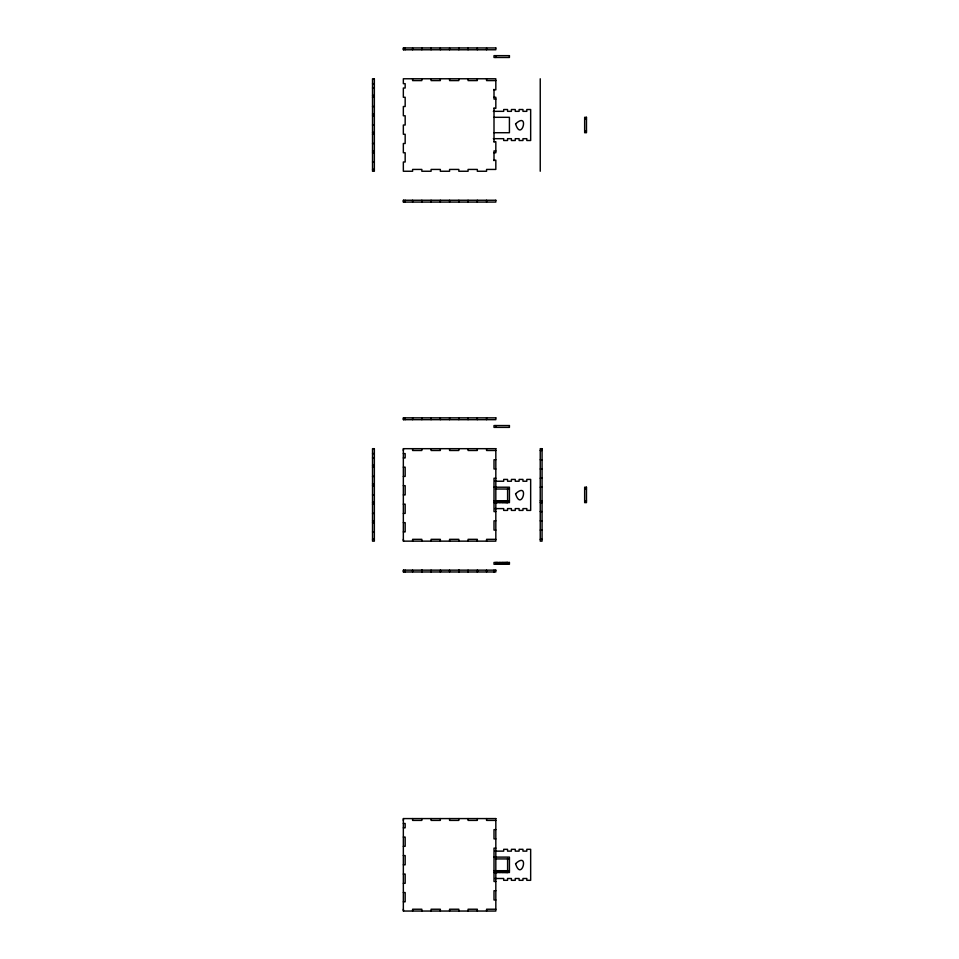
<?xml version="1.0" encoding="UTF-8"?>
<svg xmlns="http://www.w3.org/2000/svg" width="959" height="959" viewBox="0 0 959 959"><rect width="100%" height="100%" fill="white"/><g stroke="black" fill="none" stroke-linecap="round" stroke-linejoin="round"><path stroke-width="1.44" d="M495.827 80.592L486.573 80.592L486.573 78.77M372.524 83.673L374.346 83.673M372.524 88.024L374.346 88.024M494.005 89.846L495.827 89.846L495.827 78.77L403.343 78.77L403.343 83.673L405.166 83.673L405.166 88.024L403.343 88.024L403.343 97.267L405.166 97.267L405.166 106.521L403.343 106.521L403.343 115.763L405.166 115.763L405.166 125.018L403.343 125.018L403.343 134.26L405.166 134.26L405.166 143.502L403.343 143.502L403.343 152.757L405.166 152.757L405.166 161.999L403.343 161.999L403.343 171.253L412.598 171.253L412.598 169.431L421.84 169.431L421.84 171.253L431.094 171.253L431.094 169.431L440.337 169.431L440.337 171.253L449.579 171.253L449.579 169.431L458.834 169.431L458.834 171.253L468.076 171.253L468.076 169.431L477.33 169.431L477.33 171.253L486.573 171.253L486.573 169.431L495.827 169.431L495.827 160.177L494.005 160.177M372.524 95.444L374.346 95.444M372.524 97.267L374.346 97.267M494.005 97.267L495.827 97.267L495.827 108.343L494.005 108.343M495.827 99.089L494.005 99.089L494.005 89.343M372.524 106.521L374.346 106.521M493.322 111.34L503.691 111.34L503.691 109.518L507.551 109.518L507.551 111.34L511.399 111.34L511.399 109.518L515.259 109.518L515.259 111.34L519.107 111.34L519.107 109.518L522.955 109.518L522.955 111.34L526.815 111.34L526.815 109.518L530.663 109.518L530.663 140.505L526.815 140.505L526.815 138.683L522.955 138.683L522.955 140.505L519.107 140.505L519.107 138.683L515.259 138.683L515.259 140.505L511.399 140.505L511.399 138.683L507.551 138.683L507.551 140.505L503.691 140.505L503.691 138.683L493.322 138.683M372.524 113.941L374.346 113.941M372.524 115.763L374.346 115.763M494.005 117.31L509.421 117.31L509.421 132.714L494.005 132.714M584.654 119.132L586.476 119.132M372.524 125.018L374.346 125.018M584.654 130.904L586.476 130.904M372.524 132.438L374.346 132.438M372.524 134.26L374.346 134.26M494.005 141.692L495.827 141.692L495.827 152.757L494.005 152.757M372.524 143.502L374.346 143.502M372.524 150.935L374.346 150.935M495.827 150.935L494.005 150.935L494.005 160.68M372.524 152.757L374.346 152.757M372.524 161.999L374.346 161.999M372.524 169.431L374.346 169.431M403.343 450.49L403.511 448.68M495.827 450.49L486.573 450.49L486.573 448.68M540.241 450.49L542.063 450.49M372.524 453.583L374.346 453.583M403.343 453.583L405.166 453.583L405.166 457.923L403.343 457.923M372.524 457.923L374.346 457.923M495.827 459.745L494.005 459.745L494.005 468.987L495.827 468.987M540.241 459.745L542.063 459.745M372.524 465.355L374.346 465.355M372.524 467.165L374.346 467.165M403.343 467.165L405.166 467.165L405.166 476.419L403.343 476.419M540.241 468.987L542.063 468.987M372.524 476.419L374.346 476.419M495.827 478.241L494.005 478.241L494.005 511.591L495.827 511.591M540.241 478.241L542.063 478.241M494.808 481.238L503.691 481.238L503.691 479.416L507.551 479.416L507.551 481.238L511.399 481.238L511.399 479.416L515.259 479.416L515.259 481.238L519.107 481.238L519.107 479.416L522.955 479.416L522.955 481.238L526.815 481.238L526.815 479.416L530.663 479.416L530.663 510.404L526.815 510.404L526.815 508.594L522.955 508.594L522.955 510.404L519.107 510.404L519.107 508.594L515.259 508.594L515.259 510.404L511.399 510.404L511.399 508.594L507.551 508.594L507.551 510.404L503.691 510.404L503.691 508.594L494.808 508.594M372.524 483.839L374.346 483.839M372.524 485.662L374.346 485.662M403.343 485.662L405.166 485.662L405.166 494.916L403.343 494.916M494.005 487.208L509.421 487.208L509.421 502.624L494.005 502.624M540.241 487.208L542.063 487.208M495.359 489.03L509.421 489.03M584.654 489.03L586.476 489.03M372.524 494.916L374.346 494.916M494.005 500.802L509.421 500.802M540.241 500.802L542.063 500.802M584.654 500.802L586.476 500.802M372.524 502.336L374.346 502.336M540.241 502.624L542.063 502.624M372.524 504.158L374.346 504.158M403.343 504.158L405.166 504.158L405.166 513.413L403.343 513.413M540.241 511.591L542.063 511.591M372.524 513.413L374.346 513.413M372.524 520.833L374.346 520.833M495.827 520.833L494.005 520.833L494.005 530.087L495.827 530.087M540.241 520.833L542.063 520.833M372.524 522.655L374.346 522.655M403.343 522.655L405.166 522.655L405.166 531.897L403.343 531.897M540.241 530.087L542.063 530.087M372.524 531.897L374.346 531.897M372.524 539.33L374.346 539.33M403.343 539.33L403.511 541.152M495.827 539.33L486.573 539.33L486.573 541.152M540.241 539.33L542.063 539.33M403.343 820.401L403.511 818.578M495.827 820.401L486.573 820.401L486.573 818.578M403.343 823.481L405.166 823.481L405.166 827.821L403.343 827.821M495.827 829.643L494.005 829.643L494.005 838.885L495.827 838.885M403.343 837.075L405.166 837.075L405.166 846.317L403.343 846.317M495.827 848.14L494.005 848.14L494.005 881.489L495.827 881.489M494.808 851.136L503.691 851.136L503.691 849.314L507.551 849.314L507.551 851.136L511.399 851.136L511.399 849.314L515.259 849.314L515.259 851.136L519.107 851.136L519.107 849.314L522.955 849.314L522.955 851.136L526.815 851.136L526.815 849.314L530.663 849.314L530.663 880.314L526.815 880.314L526.815 878.492L522.955 878.492L522.955 880.314L519.107 880.314L519.107 878.492L515.259 878.492L515.259 880.314L511.399 880.314L511.399 878.492L507.551 878.492L507.551 880.314L503.691 880.314L503.691 878.492L494.808 878.492M403.343 855.56L405.166 855.56L405.166 864.814L403.343 864.814M494.005 857.106L509.421 857.106L509.421 872.522L494.005 872.522M495.359 858.928L509.421 858.928M494.005 870.7L509.421 870.7M403.343 874.057L405.166 874.057L405.166 883.311L403.343 883.311M495.827 890.731L494.005 890.731L494.005 899.986L495.827 899.986M403.343 892.553L405.166 892.553L405.166 901.808L403.343 901.808M403.343 909.228L403.511 911.05M495.827 909.228L486.573 909.228L486.573 911.05M540.241 78.77L540.241 171.253M507.599 488.563L507.599 502.624M507.599 562.453L507.599 564.264M507.599 858.461L507.599 872.522M507.239 500.802L507.239 502.624M507.239 562.453L507.239 564.264M507.239 870.7L507.239 872.522M506.688 500.802L506.688 502.624M506.688 562.453L506.688 564.264M506.688 870.7L506.688 872.522M505.92 500.802L505.92 502.624M505.92 562.453L505.92 564.264M505.92 870.7L505.92 872.522M504.937 500.802L504.937 502.624M504.937 562.453L504.937 564.264M504.937 870.7L504.937 872.522M503.763 500.802L503.763 502.624M503.763 562.453L503.763 564.264M503.763 870.7L503.763 872.522M502.408 500.802L502.408 502.624M502.408 562.453L502.408 564.264M502.408 870.7L502.408 872.522M500.91 500.802L500.91 502.624M500.91 562.453L500.91 564.264M500.91 870.7L500.91 872.522M499.291 500.802L499.291 502.624M499.291 562.453L499.291 564.264M499.291 870.7L499.291 872.522M497.577 500.802L497.577 502.624M497.577 562.453L497.577 564.264M497.577 870.7L497.577 872.522M496.378 500.802L496.402 502.624M496.378 562.453L496.402 564.264M496.378 870.7L496.402 872.522M495.827 55.658L495.827 57.48M495.827 425.556L495.827 427.378M495.803 500.802L495.803 502.624M495.803 562.453L495.803 564.264M495.803 870.7L495.803 872.522M494.005 107.995L494.005 142.028M494.005 570.149L494.005 571.972M486.573 47.95L486.573 49.772M486.573 200.251L486.573 202.073M486.573 417.848L486.573 419.67M486.573 570.149L486.573 571.972M477.486 570.149L477.486 571.972M477.33 47.95L477.33 49.772M477.33 78.77L477.33 80.592L468.076 80.592L468.076 78.77M477.33 200.251L477.33 202.073M477.33 417.848L477.33 419.67M477.33 448.68L477.33 450.49L468.076 450.49L468.076 448.68M477.33 541.152L477.33 539.33L468.076 539.33L468.076 541.152M477.33 570.149L477.33 571.972M477.33 818.578L477.33 820.401L468.076 820.401L468.076 818.578M477.33 911.05L477.33 909.228L468.076 909.228L468.076 911.05M468.076 47.95L468.076 49.772M468.076 200.251L468.076 202.073M468.076 417.848L468.076 419.67M468.076 570.149L468.076 571.972M458.989 570.149L458.989 571.972M458.834 47.95L458.834 49.772M458.834 78.77L458.834 80.592L449.579 80.592L449.579 78.77M458.834 200.251L458.834 202.073M458.834 417.848L458.834 419.67M458.834 448.68L458.834 450.49L449.579 450.49L449.579 448.68M458.834 541.152L458.834 539.33L449.579 539.33L449.579 541.152M458.834 570.149L458.834 571.972M458.834 818.578L458.834 820.401L449.579 820.401L449.579 818.578M458.834 911.05L458.834 909.228L449.579 909.228L449.579 911.05M449.579 47.95L449.579 49.772M449.579 200.251L449.579 202.073M449.579 417.848L449.579 419.67M449.579 570.149L449.579 571.972M440.493 570.149L440.493 571.972M440.337 47.95L440.337 49.772M440.337 78.77L440.337 80.592L431.094 80.592L431.094 78.77M440.337 200.251L440.337 202.073M440.337 417.848L440.337 419.67M440.337 448.68L440.337 450.49L431.094 450.49L431.094 448.68M440.337 541.152L440.337 539.33L431.094 539.33L431.094 541.152M440.337 570.149L440.337 571.972M440.337 818.578L440.337 820.401L431.094 820.401L431.094 818.578M440.337 911.05L440.337 909.228L431.094 909.228L431.094 911.05M431.094 47.95L431.094 49.772M431.094 200.251L431.094 202.073M431.094 417.848L431.094 419.67M431.094 570.149L431.094 571.972M422.008 570.149L422.008 571.972M421.84 47.95L421.84 49.772M421.84 78.77L421.84 80.592L412.598 80.592L412.598 78.77M421.84 200.251L421.84 202.073M421.84 417.848L421.84 419.67M421.84 448.68L421.84 450.49L412.598 450.49L412.598 448.68M421.84 541.152L421.84 539.33L412.598 539.33L412.598 541.152M421.84 570.149L421.84 571.972M421.84 818.578L421.84 820.401L412.598 820.401L412.598 818.578M421.84 911.05L421.84 909.228L412.598 909.228L412.598 911.05M412.598 47.95L412.598 49.772M412.598 200.251L412.598 202.073M412.598 417.848L412.598 419.67M412.598 570.149L412.598 571.972M405.166 47.95L405.166 49.772M405.166 200.251L405.166 202.073M405.166 417.848L405.166 419.67M405.166 570.149L405.166 571.972M403.511 47.95L403.511 49.772M403.511 200.251L403.511 202.073M403.511 417.848L403.511 419.67M403.511 570.149L403.511 571.972M515.57 123.891C521.444 142.639 530.039 110.597 515.57 123.891M515.57 493.801C521.444 512.538 530.039 480.495 515.57 493.801M515.57 863.699C521.444 882.448 530.039 850.393 515.57 863.699M495.827 47.95L403.343 47.95L403.343 49.772L495.827 49.772L495.827 47.95M509.421 55.658L494.005 55.658L494.005 57.48L509.421 57.48L509.421 55.658M374.346 78.77L372.524 78.77L372.524 171.253L374.346 171.253L374.346 78.77M586.476 117.31L584.654 117.31L584.654 132.714L586.476 132.714L586.476 117.31M495.827 200.251L403.343 200.251L403.343 202.073L495.827 202.073L495.827 200.251M495.827 417.848L403.343 417.848L403.343 419.67L495.827 419.67L495.827 417.848M509.421 425.556L494.005 425.556L494.005 427.378L509.421 427.378L509.421 425.556M374.346 448.68L372.524 448.68L372.524 541.152L374.346 541.152L374.346 448.68M495.827 448.68L403.343 448.68L403.343 541.152L495.827 541.152L495.827 448.68M542.063 448.68L540.241 448.68L540.241 541.152L542.063 541.152L542.063 448.68M586.476 487.208L584.654 487.208L584.654 502.624L586.476 502.624L586.476 487.208M509.421 562.453L494.005 562.453L494.005 564.264L509.421 564.264L509.421 562.453M495.827 570.149L403.343 570.149L403.343 571.972L495.827 571.972L495.827 570.149M495.827 818.578L403.343 818.578L403.343 911.05L495.827 911.05L495.827 818.578"/></g></svg>
